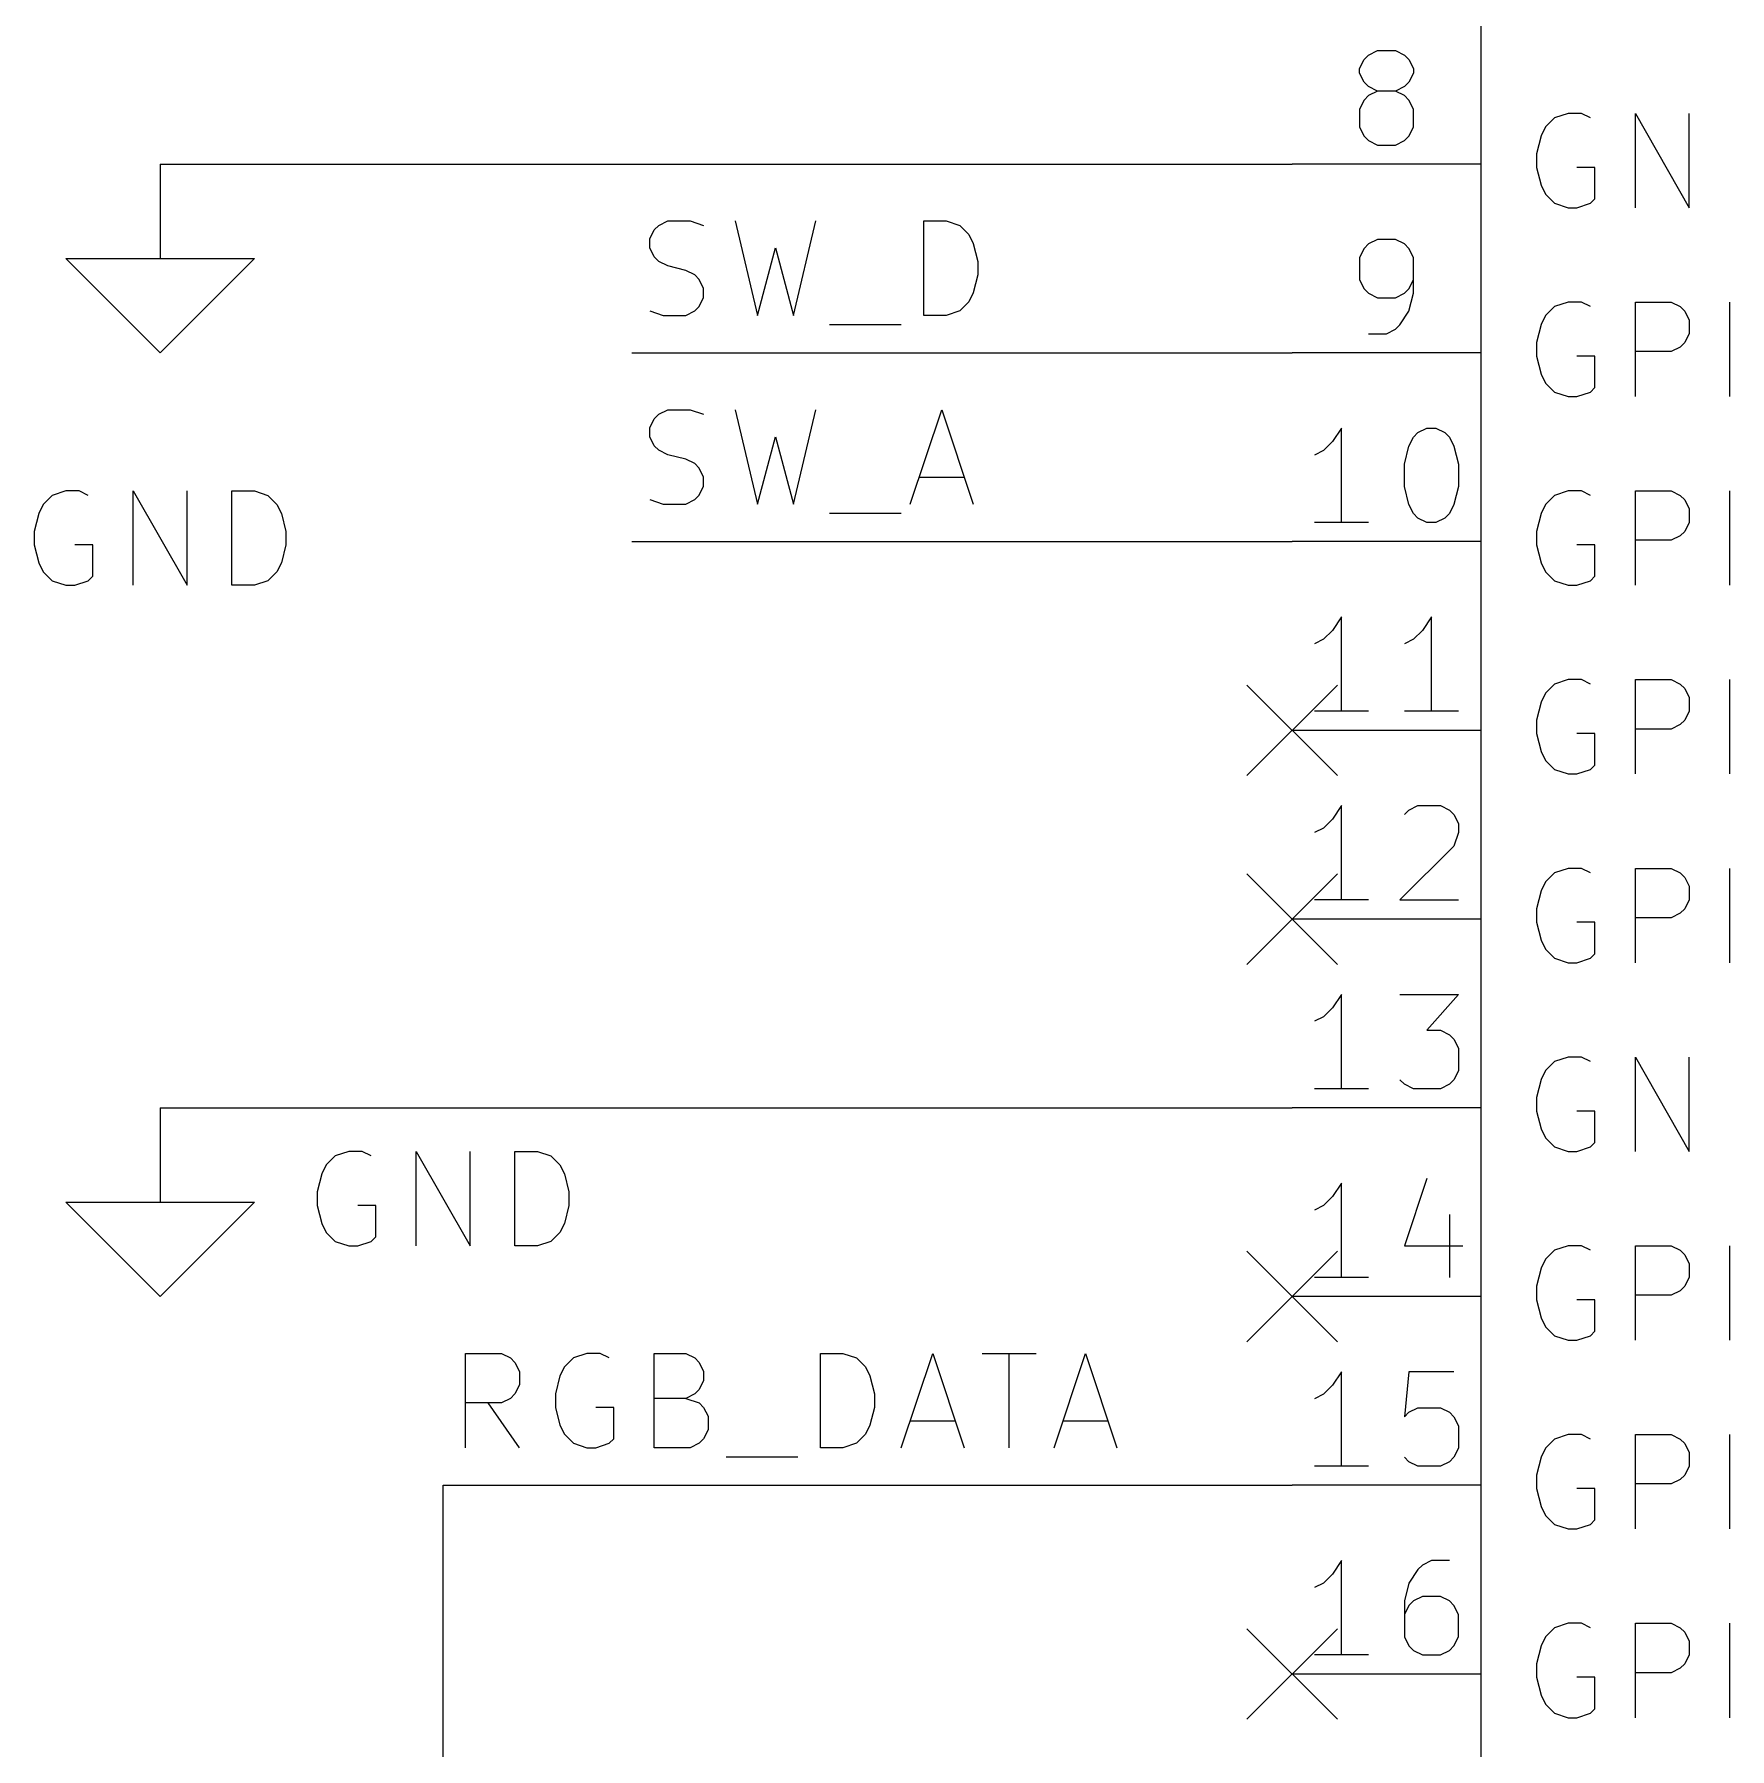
# Model space of a CAD drawing. Extents: x 0.4 to 11.3, y -7.9 to -0.4.
# Drawn here: x 4.233 to 5.132, y -3.09 to -2.181 of the extents above; entities that cross this region are included whole.
import ezdxf

# ---------------------------------------------------------------- set-up
doc = ezdxf.new("R2010")
doc.units = 0
doc.header["$MEASUREMENT"] = 0
for name, color, linetype in [('BLUE2', 5, 'CONTINUOUS'), ('CYAN2', 4, 'CONTINUOUS'), ('GRAY1', 251, 'CONTINUOUS'), ('GREEN3', 91, 'CONTINUOUS'), ('LYELLOW', 51, 'CONTINUOUS'), ('RED2', 1, 'CONTINUOUS'), ('RED3', 11, 'CONTINUOUS')]:
    doc.layers.add(name, color=color, linetype=linetype)

msp = doc.modelspace()

# ---------------------------------------------------------------- linework, layer by layer
at = {"layer": 'BLUE2', "linetype": 'CONTINUOUS'}
for p, q in [((4.876, -2.526), (4.924, -2.574)), ((4.924, -2.526), (4.876, -2.574)), ((4.876, -2.626), (4.924, -2.674)), ((4.924, -2.626), (4.876, -2.674)), ((4.876, -2.826), (4.924, -2.874)), ((4.924, -2.826), (4.876, -2.874)), ((4.876, -3.026), (4.924, -3.074)), ((4.924, -3.026), (4.876, -3.074))]:
    msp.add_line(p, q, dxfattribs=at)
at = {"layer": 'CYAN2', "linetype": 'CONTINUOUS'}
for p, q in [((5.04619, -2.22313), (5.03905, -2.22551)), ((5.05333, -2.22313), (5.04619, -2.22313)), ((5.05809, -2.22551), (5.05333, -2.22313)), ((5.0819, -2.27313), (5.0819, -2.22313)), ((5.0819, -2.22313), (5.11047, -2.27313)), ((5.11047, -2.27313), (5.11047, -2.22313)), ((5.03428, -2.23028), (5.0319, -2.23504)), ((5.03905, -2.22551), (5.03428, -2.23028)), ((5.0319, -2.23504), (5.02952, -2.24456)), ((5.02952, -2.24456), (5.02952, -2.2517)), ((5.02952, -2.2517), (5.0319, -2.26122)), ((5.06047, -2.2517), (5.05095, -2.2517)), ((5.06047, -2.26837), (5.06047, -2.2517)), ((5.0319, -2.26122), (5.03428, -2.26599)), ((5.03428, -2.26599), (5.03905, -2.27075)), ((5.03905, -2.27075), (5.04619, -2.27313)), ((5.05095, -2.27313), (5.05809, -2.27075)), ((5.05809, -2.27075), (5.06047, -2.26837)), ((5.04619, -2.27313), (5.05095, -2.27313)), ((5.04619, -2.32313), (5.03905, -2.32551)), ((5.05333, -2.32313), (5.04619, -2.32313)), ((5.05809, -2.32551), (5.05333, -2.32313)), ((5.0819, -2.37313), (5.0819, -2.32313)), ((5.0819, -2.32313), (5.10095, -2.32313)), ((5.10095, -2.32313), (5.10571, -2.32551)), ((5.1319, -2.37313), (5.1319, -2.32313)), ((5.03428, -2.33028), (5.0319, -2.33504)), ((5.03905, -2.32551), (5.03428, -2.33028)), ((5.10571, -2.32551), (5.10809, -2.32789)), ((5.10809, -2.32789), (5.11047, -2.33265)), ((5.11047, -2.33265), (5.11047, -2.3398)), ((5.0319, -2.33504), (5.02952, -2.34456)), ((5.11047, -2.3398), (5.10809, -2.34456)), ((5.02952, -2.34456), (5.02952, -2.3517)), ((5.02952, -2.3517), (5.0319, -2.36122)), ((5.06047, -2.3517), (5.05095, -2.3517)), ((5.06047, -2.36837), (5.06047, -2.3517)), ((5.10095, -2.34932), (5.0819, -2.34932)), ((5.10571, -2.34694), (5.10095, -2.34932)), ((5.10809, -2.34456), (5.10571, -2.34694)), ((5.0319, -2.36122), (5.03428, -2.36599)), ((5.03428, -2.36599), (5.03905, -2.37075)), ((5.03905, -2.37075), (5.04619, -2.37313)), ((5.05095, -2.37313), (5.05809, -2.37075)), ((5.05809, -2.37075), (5.06047, -2.36837)), ((5.04619, -2.37313), (5.05095, -2.37313)), ((4.25, -2.42313), (4.24286, -2.42551)), ((4.25714, -2.42313), (4.25, -2.42313)), ((4.26191, -2.42551), (4.25714, -2.42313)), ((4.28571, -2.47313), (4.28571, -2.42313)), ((4.28571, -2.42313), (4.31428, -2.47313)), ((4.31428, -2.47313), (4.31428, -2.42313)), ((4.33809, -2.47313), (4.33809, -2.42313)), ((4.33809, -2.42313), (4.35, -2.42313)), ((4.35, -2.42313), (4.35714, -2.42551)), ((5.04619, -2.42313), (5.03905, -2.42551)), ((5.05333, -2.42313), (5.04619, -2.42313)), ((5.05809, -2.42551), (5.05333, -2.42313)), ((5.0819, -2.47313), (5.0819, -2.42313)), ((5.0819, -2.42313), (5.10095, -2.42313)), ((5.10095, -2.42313), (5.10571, -2.42551)), ((5.1319, -2.47313), (5.1319, -2.42313)), ((4.23809, -2.43028), (4.23571, -2.43504)), ((4.24286, -2.42551), (4.23809, -2.43028)), ((4.35714, -2.42551), (4.36191, -2.43028)), ((4.36191, -2.43028), (4.36429, -2.43504)), ((5.03428, -2.43028), (5.0319, -2.43504)), ((5.03905, -2.42551), (5.03428, -2.43028)), ((5.10571, -2.42551), (5.10809, -2.42789)), ((5.10809, -2.42789), (5.11047, -2.43265)), ((5.11047, -2.43265), (5.11047, -2.4398)), ((4.23571, -2.43504), (4.23333, -2.44456)), ((4.36429, -2.43504), (4.36667, -2.44456)), ((5.0319, -2.43504), (5.02952, -2.44456)), ((5.11047, -2.4398), (5.10809, -2.44456)), ((4.23333, -2.44456), (4.23333, -2.4517)), ((4.23333, -2.4517), (4.23571, -2.46122)), ((4.26428, -2.4517), (4.25476, -2.4517)), ((4.26428, -2.46837), (4.26428, -2.4517)), ((4.36667, -2.4517), (4.36429, -2.46122)), ((4.36667, -2.44456), (4.36667, -2.4517)), ((5.02952, -2.44456), (5.02952, -2.4517)), ((5.02952, -2.4517), (5.0319, -2.46122)), ((5.06047, -2.4517), (5.05095, -2.4517)), ((5.06047, -2.46837), (5.06047, -2.4517)), ((5.10095, -2.44932), (5.0819, -2.44932)), ((5.10571, -2.44694), (5.10095, -2.44932)), ((5.10809, -2.44456), (5.10571, -2.44694)), ((4.23571, -2.46122), (4.23809, -2.46599)), ((4.36429, -2.46122), (4.36191, -2.46599)), ((5.0319, -2.46122), (5.03428, -2.46599)), ((4.23809, -2.46599), (4.24286, -2.47075)), ((4.24286, -2.47075), (4.25, -2.47313)), ((4.25476, -2.47313), (4.26191, -2.47075)), ((4.26191, -2.47075), (4.26428, -2.46837)), ((4.35714, -2.47075), (4.35, -2.47313)), ((4.36191, -2.46599), (4.35714, -2.47075)), ((5.03428, -2.46599), (5.03905, -2.47075)), ((5.03905, -2.47075), (5.04619, -2.47313)), ((5.05095, -2.47313), (5.05809, -2.47075)), ((5.05809, -2.47075), (5.06047, -2.46837)), ((4.25, -2.47313), (4.25476, -2.47313)), ((4.35, -2.47313), (4.33809, -2.47313)), ((5.04619, -2.47313), (5.05095, -2.47313)), ((5.04619, -2.52313), (5.03905, -2.52551)), ((5.05333, -2.52313), (5.04619, -2.52313)), ((5.05809, -2.52551), (5.05333, -2.52313)), ((5.0819, -2.57313), (5.0819, -2.52313)), ((5.0819, -2.52313), (5.10095, -2.52313)), ((5.10095, -2.52313), (5.10571, -2.52551)), ((5.1319, -2.57313), (5.1319, -2.52313)), ((5.03428, -2.53028), (5.0319, -2.53504)), ((5.03905, -2.52551), (5.03428, -2.53028)), ((5.10571, -2.52551), (5.10809, -2.52789)), ((5.10809, -2.52789), (5.11047, -2.53265)), ((5.11047, -2.53265), (5.11047, -2.5398)), ((5.0319, -2.53504), (5.02952, -2.54456)), ((5.11047, -2.5398), (5.10809, -2.54456)), ((5.02952, -2.54456), (5.02952, -2.5517)), ((5.02952, -2.5517), (5.0319, -2.56122)), ((5.06047, -2.5517), (5.05095, -2.5517)), ((5.06047, -2.56837), (5.06047, -2.5517)), ((5.10095, -2.54932), (5.0819, -2.54932)), ((5.10571, -2.54694), (5.10095, -2.54932)), ((5.10809, -2.54456), (5.10571, -2.54694)), ((5.0319, -2.56122), (5.03428, -2.56599)), ((5.03428, -2.56599), (5.03905, -2.57075)), ((5.05809, -2.57075), (5.06047, -2.56837)), ((5.03905, -2.57075), (5.04619, -2.57313)), ((5.04619, -2.57313), (5.05095, -2.57313)), ((5.05095, -2.57313), (5.05809, -2.57075)), ((5.04619, -2.62313), (5.03905, -2.62551)), ((5.05333, -2.62313), (5.04619, -2.62313)), ((5.05809, -2.62551), (5.05333, -2.62313)), ((5.0819, -2.67313), (5.0819, -2.62313)), ((5.0819, -2.62313), (5.10095, -2.62313)), ((5.10095, -2.62313), (5.10571, -2.62551)), ((5.1319, -2.67313), (5.1319, -2.62313)), ((5.03428, -2.63028), (5.0319, -2.63504)), ((5.03905, -2.62551), (5.03428, -2.63028)), ((5.10571, -2.62551), (5.10809, -2.62789)), ((5.10809, -2.62789), (5.11047, -2.63265)), ((5.11047, -2.63265), (5.11047, -2.6398)), ((5.0319, -2.63504), (5.02952, -2.64456)), ((5.11047, -2.6398), (5.10809, -2.64456)), ((5.02952, -2.64456), (5.02952, -2.6517)), ((5.02952, -2.6517), (5.0319, -2.66122)), ((5.06047, -2.6517), (5.05095, -2.6517)), ((5.06047, -2.66837), (5.06047, -2.6517)), ((5.10095, -2.64932), (5.0819, -2.64932)), ((5.10571, -2.64694), (5.10095, -2.64932)), ((5.10809, -2.64456), (5.10571, -2.64694)), ((5.0319, -2.66122), (5.03428, -2.66599)), ((5.03428, -2.66599), (5.03905, -2.67075)), ((5.05809, -2.67075), (5.06047, -2.66837)), ((5.03905, -2.67075), (5.04619, -2.67313)), ((5.04619, -2.67313), (5.05095, -2.67313)), ((5.05095, -2.67313), (5.05809, -2.67075)), ((5.04619, -2.72313), (5.03905, -2.72551)), ((5.05333, -2.72313), (5.04619, -2.72313)), ((5.05809, -2.72551), (5.05333, -2.72313)), ((5.0819, -2.77313), (5.0819, -2.72313)), ((5.0819, -2.72313), (5.11047, -2.77313)), ((5.11047, -2.77313), (5.11047, -2.72313)), ((5.03428, -2.73028), (5.0319, -2.73504)), ((5.03905, -2.72551), (5.03428, -2.73028)), ((5.0319, -2.73504), (5.02952, -2.74456)), ((5.02952, -2.74456), (5.02952, -2.7517)), ((5.02952, -2.7517), (5.0319, -2.76122)), ((5.06047, -2.7517), (5.05095, -2.7517)), ((5.06047, -2.76837), (5.06047, -2.7517)), ((5.0319, -2.76122), (5.03428, -2.76599)), ((5.03428, -2.76599), (5.03905, -2.77075)), ((5.05809, -2.77075), (5.06047, -2.76837)), ((4.39286, -2.77551), (4.38809, -2.78028)), ((4.4, -2.77313), (4.39286, -2.77551)), ((4.40714, -2.77313), (4.4, -2.77313)), ((4.41191, -2.77551), (4.40714, -2.77313)), ((4.43571, -2.82313), (4.43571, -2.77313)), ((4.43571, -2.77313), (4.46428, -2.82313)), ((4.46428, -2.82313), (4.46428, -2.77313)), ((4.48809, -2.82313), (4.48809, -2.77313)), ((4.48809, -2.77313), (4.5, -2.77313)), ((4.5, -2.77313), (4.50714, -2.77551)), ((4.50714, -2.77551), (4.51191, -2.78028)), ((5.03905, -2.77075), (5.04619, -2.77313)), ((5.04619, -2.77313), (5.05095, -2.77313)), ((5.05095, -2.77313), (5.05809, -2.77075)), ((4.38571, -2.78504), (4.38333, -2.79456)), ((4.38809, -2.78028), (4.38571, -2.78504)), ((4.51191, -2.78028), (4.51429, -2.78504)), ((4.51429, -2.78504), (4.51667, -2.79456)), ((4.38333, -2.79456), (4.38333, -2.8017)), ((4.51667, -2.79456), (4.51667, -2.8017)), ((4.38333, -2.8017), (4.38571, -2.81122)), ((4.41428, -2.8017), (4.40476, -2.8017)), ((4.41428, -2.81837), (4.41428, -2.8017)), ((4.51667, -2.8017), (4.51429, -2.81122)), ((4.38571, -2.81122), (4.38809, -2.81599)), ((4.51429, -2.81122), (4.51191, -2.81599)), ((4.38809, -2.81599), (4.39286, -2.82075)), ((4.39286, -2.82075), (4.4, -2.82313)), ((4.4, -2.82313), (4.40476, -2.82313)), ((4.40476, -2.82313), (4.41191, -2.82075)), ((4.41191, -2.82075), (4.41428, -2.81837)), ((4.5, -2.82313), (4.48809, -2.82313)), ((4.50714, -2.82075), (4.5, -2.82313)), ((4.51191, -2.81599), (4.50714, -2.82075)), ((5.04619, -2.82313), (5.03905, -2.82551)), ((5.05333, -2.82313), (5.04619, -2.82313)), ((5.05809, -2.82551), (5.05333, -2.82313)), ((5.0819, -2.87313), (5.0819, -2.82313)), ((5.0819, -2.82313), (5.10095, -2.82313)), ((5.10095, -2.82313), (5.10571, -2.82551)), ((5.1319, -2.87313), (5.1319, -2.82313)), ((5.03428, -2.83028), (5.0319, -2.83504)), ((5.03905, -2.82551), (5.03428, -2.83028)), ((5.10571, -2.82551), (5.10809, -2.82789)), ((5.10809, -2.82789), (5.11047, -2.83265)), ((5.11047, -2.83265), (5.11047, -2.8398)), ((5.0319, -2.83504), (5.02952, -2.84456)), ((5.11047, -2.8398), (5.10809, -2.84456)), ((5.02952, -2.84456), (5.02952, -2.8517)), ((5.02952, -2.8517), (5.0319, -2.86122)), ((5.06047, -2.8517), (5.05095, -2.8517)), ((5.06047, -2.86837), (5.06047, -2.8517)), ((5.10095, -2.84932), (5.0819, -2.84932)), ((5.10571, -2.84694), (5.10095, -2.84932)), ((5.10809, -2.84456), (5.10571, -2.84694)), ((5.0319, -2.86122), (5.03428, -2.86599)), ((5.03428, -2.86599), (5.03905, -2.87075)), ((5.05809, -2.87075), (5.06047, -2.86837)), ((5.03905, -2.87075), (5.04619, -2.87313)), ((5.04619, -2.87313), (5.05095, -2.87313)), ((5.05095, -2.87313), (5.05809, -2.87075)), ((5.04619, -2.92313), (5.03905, -2.92551)), ((5.05333, -2.92313), (5.04619, -2.92313)), ((5.05809, -2.92551), (5.05333, -2.92313)), ((5.0819, -2.97313), (5.0819, -2.92313)), ((5.0819, -2.92313), (5.10095, -2.92313)), ((5.10095, -2.92313), (5.10571, -2.92551)), ((5.1319, -2.97313), (5.1319, -2.92313)), ((5.03428, -2.93028), (5.0319, -2.93504)), ((5.03905, -2.92551), (5.03428, -2.93028)), ((5.10571, -2.92551), (5.10809, -2.92789)), ((5.10809, -2.92789), (5.11047, -2.93265)), ((5.11047, -2.93265), (5.11047, -2.9398)), ((5.0319, -2.93504), (5.02952, -2.94456)), ((5.11047, -2.9398), (5.10809, -2.94456)), ((5.02952, -2.94456), (5.02952, -2.9517)), ((5.02952, -2.9517), (5.0319, -2.96122)), ((5.06047, -2.9517), (5.05095, -2.9517)), ((5.06047, -2.96837), (5.06047, -2.9517)), ((5.10095, -2.94932), (5.0819, -2.94932)), ((5.10571, -2.94694), (5.10095, -2.94932)), ((5.10809, -2.94456), (5.10571, -2.94694)), ((5.0319, -2.96122), (5.03428, -2.96599)), ((5.03428, -2.96599), (5.03905, -2.97075)), ((5.05809, -2.97075), (5.06047, -2.96837)), ((5.03905, -2.97075), (5.04619, -2.97313)), ((5.04619, -2.97313), (5.05095, -2.97313)), ((5.05095, -2.97313), (5.05809, -2.97075)), ((5.04619, -3.02313), (5.03905, -3.02551)), ((5.05333, -3.02313), (5.04619, -3.02313)), ((5.05809, -3.02551), (5.05333, -3.02313)), ((5.0819, -3.07313), (5.0819, -3.02313)), ((5.0819, -3.02313), (5.10095, -3.02313)), ((5.10095, -3.02313), (5.10571, -3.02551)), ((5.1319, -3.07313), (5.1319, -3.02313)), ((5.03428, -3.03028), (5.0319, -3.03504)), ((5.03905, -3.02551), (5.03428, -3.03028)), ((5.10571, -3.02551), (5.10809, -3.02789)), ((5.10809, -3.02789), (5.11047, -3.03265)), ((5.11047, -3.03265), (5.11047, -3.0398)), ((5.0319, -3.03504), (5.02952, -3.04456)), ((5.11047, -3.0398), (5.10809, -3.04456)), ((5.02952, -3.04456), (5.02952, -3.0517)), ((5.02952, -3.0517), (5.0319, -3.06122)), ((5.06047, -3.0517), (5.05095, -3.0517)), ((5.06047, -3.06837), (5.06047, -3.0517)), ((5.10095, -3.04932), (5.0819, -3.04932)), ((5.10571, -3.04694), (5.10095, -3.04932)), ((5.10809, -3.04456), (5.10571, -3.04694)), ((5.0319, -3.06122), (5.03428, -3.06599)), ((5.03428, -3.06599), (5.03905, -3.07075)), ((5.05809, -3.07075), (5.06047, -3.06837)), ((5.03905, -3.07075), (5.04619, -3.07313)), ((5.04619, -3.07313), (5.05095, -3.07313)), ((5.05095, -3.07313), (5.05809, -3.07075))]:
    msp.add_line(p, q, dxfattribs=at)
at = {"layer": 'GRAY1', "linetype": 'CONTINUOUS'}
for p, q in [((4.55952, -2.28965), (4.5619, -2.28489)), ((4.5619, -2.28489), (4.56428, -2.28251)), ((4.56428, -2.28251), (4.56905, -2.28013)), ((4.56905, -2.28013), (4.58095, -2.28013)), ((4.58095, -2.28013), (4.58809, -2.28251)), ((4.60476, -2.28013), (4.61667, -2.33013)), ((4.63571, -2.33013), (4.64762, -2.28013)), ((4.70476, -2.33013), (4.70476, -2.28013)), ((4.70476, -2.28013), (4.71666, -2.28013)), ((4.71666, -2.28013), (4.7238, -2.28251)), ((4.7238, -2.28251), (4.72857, -2.28727)), ((4.72857, -2.28727), (4.73095, -2.29203)), ((4.55952, -2.29441), (4.55952, -2.28965)), ((4.5619, -2.29917), (4.55952, -2.29441)), ((4.61667, -2.33013), (4.62619, -2.29441)), ((4.62619, -2.29441), (4.63571, -2.33013)), ((4.73095, -2.29203), (4.73333, -2.30156)), ((4.56428, -2.30156), (4.5619, -2.29917)), ((4.56905, -2.30394), (4.56428, -2.30156)), ((4.57857, -2.30632), (4.56905, -2.30394)), ((4.58333, -2.3087), (4.57857, -2.30632)), ((4.73333, -2.30156), (4.73333, -2.3087)), ((4.58571, -2.31108), (4.58333, -2.3087)), ((4.58809, -2.31584), (4.58571, -2.31108)), ((4.58809, -2.3206), (4.58809, -2.31584)), ((4.73333, -2.3087), (4.73095, -2.31822)), ((4.58333, -2.32775), (4.58571, -2.32537)), ((4.58571, -2.32537), (4.58809, -2.3206)), ((4.72857, -2.32298), (4.7238, -2.32775)), ((4.73095, -2.31822), (4.72857, -2.32298)), ((4.55952, -2.32775), (4.56667, -2.33013)), ((4.56667, -2.33013), (4.57857, -2.33013)), ((4.57857, -2.33013), (4.58333, -2.32775)), ((4.71666, -2.33013), (4.70476, -2.33013)), ((4.7238, -2.32775), (4.71666, -2.33013)), ((4.65476, -2.33489), (4.69285, -2.33489)), ((4.55952, -2.38965), (4.5619, -2.38489)), ((4.5619, -2.38489), (4.56428, -2.38251)), ((4.56428, -2.38251), (4.56905, -2.38013)), ((4.56905, -2.38013), (4.58095, -2.38013)), ((4.58095, -2.38013), (4.58809, -2.38251)), ((4.60476, -2.38013), (4.61667, -2.43013)), ((4.63571, -2.43013), (4.64762, -2.38013)), ((4.69761, -2.43013), (4.71428, -2.38013)), ((4.71428, -2.38013), (4.73095, -2.43013)), ((4.55952, -2.39441), (4.55952, -2.38965)), ((4.5619, -2.39917), (4.55952, -2.39441)), ((4.61667, -2.43013), (4.62619, -2.39441)), ((4.62619, -2.39441), (4.63571, -2.43013)), ((4.56428, -2.40156), (4.5619, -2.39917)), ((4.56905, -2.40394), (4.56428, -2.40156)), ((4.57857, -2.40632), (4.56905, -2.40394)), ((4.58333, -2.4087), (4.57857, -2.40632)), ((4.58571, -2.41108), (4.58333, -2.4087)), ((4.58809, -2.41584), (4.58571, -2.41108)), ((4.58809, -2.4206), (4.58809, -2.41584)), ((4.70238, -2.41584), (4.72619, -2.41584)), ((4.58571, -2.42537), (4.58809, -2.4206)), ((4.55952, -2.42775), (4.56667, -2.43013)), ((4.56667, -2.43013), (4.57857, -2.43013)), ((4.57857, -2.43013), (4.58333, -2.42775)), ((4.58333, -2.42775), (4.58571, -2.42537)), ((4.65476, -2.43489), (4.69285, -2.43489)), ((4.4619, -2.93013), (4.4619, -2.88013)), ((4.4619, -2.88013), (4.48095, -2.88013)), ((4.48095, -2.88013), (4.48571, -2.88251)), ((4.48571, -2.88251), (4.48809, -2.88489)), ((4.48809, -2.88489), (4.49047, -2.88965)), ((4.51428, -2.88727), (4.5119, -2.89203)), ((4.51905, -2.88251), (4.51428, -2.88727)), ((4.52619, -2.88013), (4.51905, -2.88251)), ((4.53333, -2.88013), (4.52619, -2.88013)), ((4.53809, -2.88251), (4.53333, -2.88013)), ((4.5619, -2.93013), (4.5619, -2.88013)), ((4.5619, -2.88013), (4.57857, -2.88013)), ((4.57857, -2.88013), (4.58333, -2.88251)), ((4.58333, -2.88251), (4.58571, -2.88489)), ((4.58571, -2.88489), (4.58809, -2.88965)), ((4.65, -2.93013), (4.65, -2.88013)), ((4.65, -2.88013), (4.6619, -2.88013)), ((4.6619, -2.88013), (4.66904, -2.88251)), ((4.66904, -2.88251), (4.67381, -2.88727)), ((4.67381, -2.88727), (4.67619, -2.89203)), ((4.69285, -2.93013), (4.70952, -2.88013)), ((4.70952, -2.88013), (4.72619, -2.93013)), ((4.73571, -2.88013), (4.76428, -2.88013)), ((4.75, -2.93013), (4.75, -2.88013)), ((4.77381, -2.93013), (4.79047, -2.88013)), ((4.79047, -2.88013), (4.80714, -2.93013)), ((4.49047, -2.8968), (4.48809, -2.90156)), ((4.49047, -2.88965), (4.49047, -2.8968)), ((4.5119, -2.89203), (4.50952, -2.90156)), ((4.58809, -2.89441), (4.58571, -2.89917)), ((4.58809, -2.88965), (4.58809, -2.89441)), ((4.67619, -2.89203), (4.67857, -2.90156)), ((4.48095, -2.90632), (4.4619, -2.90632)), ((4.49047, -2.93013), (4.47381, -2.90632)), ((4.48571, -2.90394), (4.48095, -2.90632)), ((4.48809, -2.90156), (4.48571, -2.90394)), ((4.50952, -2.90156), (4.50952, -2.9087)), ((4.57857, -2.90394), (4.5619, -2.90394)), ((4.58333, -2.90156), (4.57857, -2.90394)), ((4.57857, -2.90394), (4.58571, -2.90632)), ((4.58571, -2.89917), (4.58333, -2.90156)), ((4.58571, -2.90632), (4.58809, -2.9087)), ((4.67857, -2.90156), (4.67857, -2.9087)), ((4.50952, -2.9087), (4.5119, -2.91822)), ((4.54047, -2.9087), (4.53095, -2.9087)), ((4.54047, -2.92537), (4.54047, -2.9087)), ((4.58809, -2.9087), (4.59047, -2.91346)), ((4.59047, -2.91346), (4.59047, -2.9206)), ((4.67857, -2.9087), (4.67619, -2.91822)), ((4.69762, -2.91584), (4.72143, -2.91584)), ((4.77857, -2.91584), (4.80238, -2.91584)), ((4.5119, -2.91822), (4.51428, -2.92298)), ((4.51428, -2.92298), (4.51905, -2.92775)), ((4.59047, -2.9206), (4.58809, -2.92537)), ((4.67381, -2.92298), (4.66904, -2.92775)), ((4.67619, -2.91822), (4.67381, -2.92298)), ((4.51905, -2.92775), (4.52619, -2.93013)), ((4.52619, -2.93013), (4.53095, -2.93013)), ((4.53095, -2.93013), (4.53809, -2.92775)), ((4.53809, -2.92775), (4.54047, -2.92537)), ((4.58095, -2.93013), (4.5619, -2.93013)), ((4.58571, -2.92775), (4.58095, -2.93013)), ((4.58809, -2.92537), (4.58571, -2.92775)), ((4.6619, -2.93013), (4.65, -2.93013)), ((4.66904, -2.92775), (4.6619, -2.93013)), ((4.6, -2.93489), (4.63809, -2.93489))]:
    msp.add_line(p, q, dxfattribs=at)
at = {"layer": 'GREEN3', "linetype": 'CONTINUOUS'}
for p, q in [((4.3, -2.25), (4.9, -2.25)), ((4.55, -2.35), (4.9, -2.35)), ((4.55, -2.45), (4.9, -2.45)), ((4.3, -2.75), (4.9, -2.75)), ((4.45, -2.95), (4.9, -2.95)), ((4.45, -4.05), (4.45, -2.95))]:
    msp.add_line(p, q, dxfattribs=at)
at = {"layer": 'LYELLOW', "linetype": 'CONTINUOUS'}
msp.add_line((5, -1.45), (5, -3.55), dxfattribs=at)
at = {"layer": 'RED2', "linetype": 'CONTINUOUS'}
for p, q in [((5, -1.45), (5, -3.55)), ((4.3, -2.25), (4.3, -2.3)), ((5, -2.25), (4.9, -2.25)), ((4.3, -2.35), (4.25, -2.3)), ((4.25, -2.3), (4.3, -2.3)), ((4.3, -2.3), (4.35, -2.3)), ((4.35, -2.3), (4.3, -2.35)), ((5, -2.35), (4.9, -2.35)), ((5, -2.45), (4.9, -2.45)), ((5, -2.55), (4.9, -2.55)), ((5, -2.65), (4.9, -2.65)), ((4.3, -2.75), (4.3, -2.8)), ((5, -2.75), (4.9, -2.75)), ((4.3, -2.85), (4.25, -2.8)), ((4.25, -2.8), (4.3, -2.8)), ((4.3, -2.8), (4.35, -2.8)), ((4.35, -2.8), (4.3, -2.85)), ((5, -2.85), (4.9, -2.85)), ((5, -2.95), (4.9, -2.95)), ((5, -3.05), (4.9, -3.05))]:
    msp.add_line(p, q, dxfattribs=at)
at = {"layer": 'RED3', "linetype": 'CONTINUOUS'}
for p, q in [((4.93572, -2.1994), (4.93809, -2.19464)), ((4.93809, -2.19464), (4.94048, -2.19226)), ((4.94048, -2.19226), (4.94524, -2.18988)), ((4.94524, -2.18988), (4.95476, -2.18988)), ((4.95476, -2.18988), (4.95952, -2.19226)), ((4.95952, -2.19226), (4.96191, -2.19464)), ((4.96191, -2.19464), (4.96429, -2.1994)), ((4.93572, -2.20178), (4.93572, -2.1994)), ((4.93809, -2.20655), (4.93572, -2.20178)), ((4.94048, -2.20893), (4.93809, -2.20655)), ((4.96191, -2.20655), (4.95952, -2.20893)), ((4.96429, -2.20178), (4.96191, -2.20655)), ((4.96429, -2.1994), (4.96429, -2.20178)), ((4.93809, -2.21607), (4.93572, -2.22083)), ((4.94048, -2.21369), (4.93809, -2.21607)), ((4.94524, -2.21131), (4.94048, -2.20893)), ((4.94524, -2.21131), (4.94048, -2.21369)), ((4.95476, -2.21131), (4.94524, -2.21131)), ((4.95952, -2.20893), (4.95476, -2.21131)), ((4.95952, -2.21369), (4.95476, -2.21131)), ((4.96191, -2.21607), (4.95952, -2.21369)), ((4.96429, -2.22083), (4.96191, -2.21607)), ((4.93572, -2.22083), (4.93572, -2.23035)), ((4.96429, -2.23035), (4.96429, -2.22083)), ((4.93572, -2.23035), (4.93809, -2.23512)), ((4.96191, -2.23512), (4.96429, -2.23035)), ((4.93809, -2.23512), (4.94048, -2.2375)), ((4.94048, -2.2375), (4.94524, -2.23988)), ((4.94524, -2.23988), (4.95476, -2.23988)), ((4.95476, -2.23988), (4.95952, -2.2375)), ((4.95952, -2.2375), (4.96191, -2.23512)), ((4.93809, -2.29464), (4.93572, -2.2994)), ((4.94048, -2.29226), (4.93809, -2.29464)), ((4.94524, -2.28988), (4.94048, -2.29226)), ((4.95476, -2.28988), (4.94524, -2.28988)), ((4.95952, -2.29226), (4.95476, -2.28988)), ((4.96191, -2.29464), (4.95952, -2.29226)), ((4.96429, -2.2994), (4.96191, -2.29464)), ((4.93572, -2.2994), (4.93572, -2.31131)), ((4.96429, -2.31845), (4.96429, -2.2994)), ((4.93572, -2.31131), (4.93809, -2.31607)), ((4.93809, -2.31607), (4.94048, -2.31845)), ((4.95952, -2.31845), (4.96191, -2.31607)), ((4.96191, -2.31607), (4.96429, -2.31131)), ((4.94048, -2.31845), (4.94524, -2.32083)), ((4.94524, -2.32083), (4.95476, -2.32083)), ((4.95476, -2.32083), (4.95952, -2.31845)), ((4.96191, -2.32797), (4.96429, -2.31845)), ((4.95714, -2.33512), (4.96191, -2.32797)), ((4.94048, -2.33988), (4.95, -2.33988)), ((4.95, -2.33988), (4.95476, -2.3375)), ((4.95476, -2.3375), (4.95714, -2.33512)), ((4.92143, -2.39702), (4.91667, -2.40178)), ((4.92619, -2.38988), (4.92143, -2.39702)), ((4.92619, -2.43988), (4.92619, -2.38988)), ((4.9619, -2.3994), (4.96428, -2.39464)), ((4.96428, -2.39464), (4.96667, -2.39226)), ((4.96667, -2.39226), (4.97143, -2.38988)), ((4.97143, -2.38988), (4.97619, -2.38988)), ((4.97619, -2.38988), (4.98095, -2.39226)), ((4.98095, -2.39226), (4.98333, -2.39464)), ((4.98333, -2.39464), (4.98571, -2.3994)), ((4.91667, -2.40178), (4.91191, -2.40417)), ((4.95952, -2.40893), (4.9619, -2.3994)), ((4.98571, -2.3994), (4.98809, -2.40893)), ((4.95952, -2.42083), (4.95952, -2.40893)), ((4.98809, -2.40893), (4.98809, -2.42083)), ((4.9619, -2.43035), (4.95952, -2.42083)), ((4.98809, -2.42083), (4.98571, -2.43035)), ((4.96428, -2.43512), (4.9619, -2.43035)), ((4.98571, -2.43035), (4.98333, -2.43512)), ((4.94048, -2.43988), (4.91191, -2.43988)), ((4.96667, -2.4375), (4.96428, -2.43512)), ((4.97143, -2.43988), (4.96667, -2.4375)), ((4.97619, -2.43988), (4.97143, -2.43988)), ((4.98095, -2.4375), (4.97619, -2.43988)), ((4.98333, -2.43512), (4.98095, -2.4375)), ((4.92143, -2.49702), (4.91667, -2.50178)), ((4.92619, -2.48988), (4.92143, -2.49702)), ((4.92619, -2.53988), (4.92619, -2.48988)), ((4.96905, -2.49702), (4.96428, -2.50178)), ((4.97381, -2.48988), (4.96905, -2.49702)), ((4.97381, -2.53988), (4.97381, -2.48988)), ((4.91667, -2.50178), (4.91191, -2.50417)), ((4.96428, -2.50178), (4.95952, -2.50417)), ((4.94048, -2.53988), (4.91191, -2.53988)), ((4.98809, -2.53988), (4.95952, -2.53988)), ((4.92143, -2.59702), (4.91667, -2.60178)), ((4.92619, -2.58988), (4.92143, -2.59702)), ((4.92619, -2.63988), (4.92619, -2.58988)), ((4.95952, -2.59464), (4.9619, -2.59226)), ((4.9619, -2.59226), (4.96667, -2.58988)), ((4.96667, -2.58988), (4.97857, -2.58988)), ((4.97857, -2.58988), (4.98333, -2.59226)), ((4.98333, -2.59226), (4.98571, -2.59464)), ((4.98571, -2.59464), (4.98809, -2.5994)), ((4.91667, -2.60178), (4.91191, -2.60417)), ((4.98809, -2.60417), (4.98571, -2.61131)), ((4.98809, -2.5994), (4.98809, -2.60417)), ((4.98571, -2.61131), (4.95714, -2.63988)), ((4.94048, -2.63988), (4.91191, -2.63988)), ((4.95714, -2.63988), (4.98809, -2.63988)), ((4.92143, -2.69702), (4.91667, -2.70178)), ((4.92619, -2.68988), (4.92143, -2.69702)), ((4.92619, -2.73988), (4.92619, -2.68988)), ((4.95714, -2.68988), (4.98809, -2.68988)), ((4.98809, -2.68988), (4.97143, -2.70893)), ((4.91667, -2.70178), (4.91191, -2.70417)), ((4.97143, -2.70893), (4.97857, -2.70893)), ((4.97857, -2.70893), (4.98333, -2.71131)), ((4.98333, -2.71131), (4.98571, -2.71369)), ((4.98571, -2.71369), (4.98809, -2.71845)), ((4.98809, -2.71845), (4.98809, -2.73035)), ((4.98809, -2.73035), (4.98571, -2.73512)), ((4.94048, -2.73988), (4.91191, -2.73988)), ((4.95952, -2.7375), (4.95714, -2.73512)), ((4.96428, -2.73988), (4.95952, -2.7375)), ((4.97857, -2.73988), (4.96428, -2.73988)), ((4.98333, -2.7375), (4.97857, -2.73988)), ((4.98571, -2.73512), (4.98333, -2.7375)), ((4.97143, -2.7875), (4.95952, -2.82321)), ((4.92143, -2.79702), (4.91667, -2.80178)), ((4.92619, -2.78988), (4.92143, -2.79702)), ((4.92619, -2.83988), (4.92619, -2.78988)), ((4.91667, -2.80178), (4.91191, -2.80417)), ((4.98333, -2.80655), (4.98333, -2.83988)), ((4.95952, -2.82321), (4.99047, -2.82321)), ((4.94048, -2.83988), (4.91191, -2.83988)), ((4.92143, -2.89702), (4.91667, -2.90178)), ((4.92619, -2.88988), (4.92143, -2.89702)), ((4.92619, -2.93988), (4.92619, -2.88988)), ((4.9619, -2.88988), (4.95952, -2.91369)), ((4.98571, -2.88988), (4.9619, -2.88988)), ((4.91667, -2.90178), (4.91191, -2.90417)), ((4.95952, -2.91369), (4.9619, -2.91131)), ((4.9619, -2.91131), (4.96667, -2.90893)), ((4.96667, -2.90893), (4.97857, -2.90893)), ((4.97857, -2.90893), (4.98333, -2.91131)), ((4.98333, -2.91131), (4.98571, -2.91369)), ((4.98571, -2.91369), (4.98809, -2.91845)), ((4.98809, -2.91845), (4.98809, -2.93035)), ((4.98809, -2.93035), (4.98571, -2.93512)), ((4.94048, -2.93988), (4.91191, -2.93988)), ((4.9619, -2.9375), (4.95952, -2.93512)), ((4.96667, -2.93988), (4.9619, -2.9375)), ((4.97857, -2.93988), (4.96667, -2.93988)), ((4.98333, -2.9375), (4.97857, -2.93988)), ((4.98571, -2.93512), (4.98333, -2.9375)), ((4.92143, -2.99702), (4.91667, -3.00178)), ((4.92619, -2.98988), (4.92143, -2.99702)), ((4.92619, -3.03988), (4.92619, -2.98988)), ((4.96667, -2.99464), (4.9619, -3.00178)), ((4.96905, -2.99226), (4.96667, -2.99464)), ((4.97381, -2.98988), (4.96905, -2.99226)), ((4.98333, -2.98988), (4.97381, -2.98988)), ((4.91667, -3.00178), (4.91191, -3.00417)), ((4.9619, -3.00178), (4.95952, -3.01131)), ((4.95952, -3.01131), (4.95952, -3.03035)), ((4.9619, -3.01369), (4.95952, -3.01845)), ((4.96428, -3.01131), (4.9619, -3.01369)), ((4.96905, -3.00893), (4.96428, -3.01131)), ((4.97857, -3.00893), (4.96905, -3.00893)), ((4.98333, -3.01131), (4.97857, -3.00893)), ((4.98571, -3.01369), (4.98333, -3.01131)), ((4.98809, -3.01845), (4.98571, -3.01369)), ((4.98809, -3.03035), (4.98809, -3.01845)), ((4.95952, -3.03035), (4.9619, -3.03512)), ((4.98571, -3.03512), (4.98809, -3.03035)), ((4.94048, -3.03988), (4.91191, -3.03988)), ((4.9619, -3.03512), (4.96428, -3.0375)), ((4.96428, -3.0375), (4.96905, -3.03988)), ((4.96905, -3.03988), (4.97857, -3.03988)), ((4.97857, -3.03988), (4.98333, -3.0375)), ((4.98333, -3.0375), (4.98571, -3.03512))]:
    msp.add_line(p, q, dxfattribs=at)

doc.saveas('drawing.dxf')
